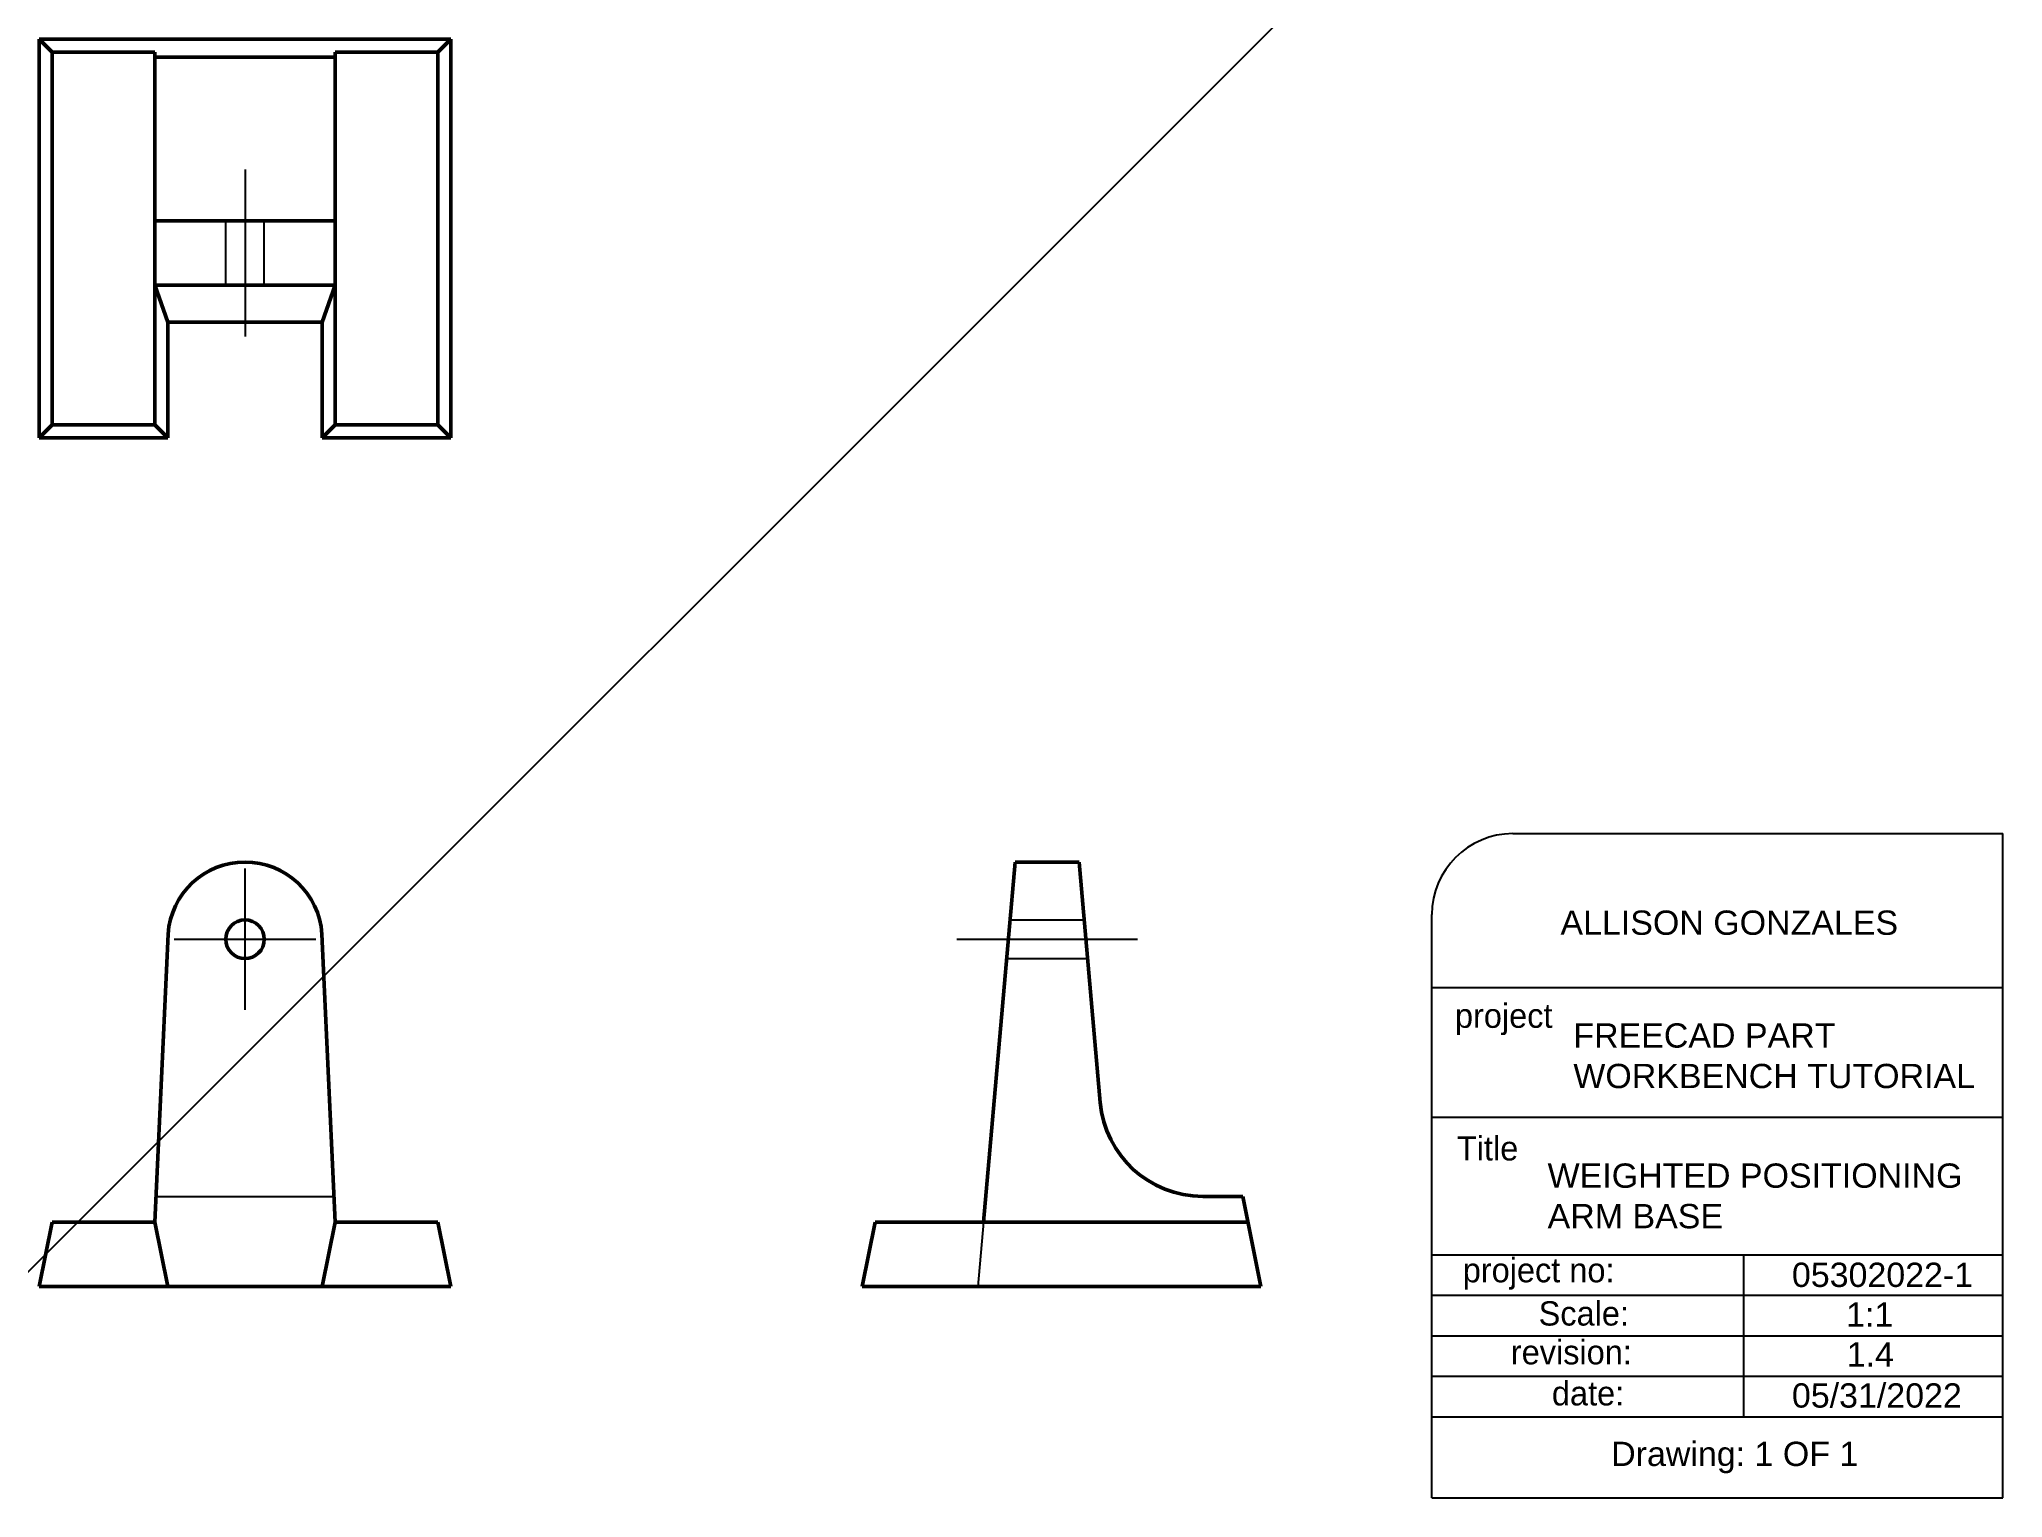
# Model space of a CAD drawing. Header units: inches. Extents: x 0 to 9.54, y -1.03 to 6.06.
import ezdxf

# ---------------------------------------------------------------- set-up
doc = ezdxf.new("R2010")
doc.units = ezdxf.units.IN
doc.linetypes.add('ACAD_ISO02W100', pattern=[15, 12, -3])
doc.linetypes.add('ACAD_ISO08W100', pattern=[36, 24, -3, 6, -3])
doc.layers.get('0').update_dxf_attribs({"lineweight": 25})
for name, color, linetype, lineweight, true_color in [('center', 3, 'ACAD_ISO08W100', 25, 0x00ff00), ('hidden', 176, 'ACAD_ISO02W100', 25, 0x000080), ('visible', 16, 'Continuous', 50, 0x800000)]:
    doc.layers.add(name, color=color, linetype=linetype, lineweight=lineweight, true_color=true_color)
doc.layers.add('construction', color=30, linetype='Continuous', lineweight=25, true_color=0xff7f00, plot=False)
doc.styles.add('textstyle11', font='arial.ttf')
doc.styles.add('textstyle12', font='')
doc.styles.add('textstyle13', font='')
doc.styles.add('textstyle14', font='')
doc.styles.add('textstyle15', font='arial.ttf')
doc.styles.add('textstyle16', font='arial.ttf')
doc.styles.add('textstyle17', font='')
doc.styles.add('textstyle18', font='')
doc.styles.add('textstyle19', font='')
doc.styles.add('textstyle20', font='')
doc.styles.add('textstyle21', font='arial.ttf')
doc.styles.add('textstyle22', font='arial.ttf')
doc.styles.add('textstyle23', font='arial.ttf')
doc.styles.add('textstyle24', font='arial.ttf')
doc.styles.get('textstyle12').set_extended_font_data('Century Gothic')
doc.styles.get('textstyle13').set_extended_font_data('Century Gothic')
doc.styles.get('textstyle14').set_extended_font_data('Standard')
doc.styles.get('textstyle17').set_extended_font_data('Century Gothic')
doc.styles.get('textstyle18').set_extended_font_data('Century Gothic')
doc.styles.get('textstyle19').set_extended_font_data('Century Gothic')
doc.styles.get('textstyle20').set_extended_font_data('Century Gothic')

# ---------------------------------------------------------------- blocks, each defined once
blk = doc.blocks.new('Title block')
at = {"lineweight": 25}
for p, q in [((0.7687, 3.2283), (3.1496, 3.2283)), ((3.1496, 0), (3.1496, 3.2283)), ((0.375, 0), (0.375, 2.8346)), ((0.375, 2.4803), (3.1496, 2.4803)), ((0.375, 1.8504), (3.1496, 1.8504)), ((0.375, 1.1811), (3.1496, 1.1811)), ((1.8898, 1.1811), (1.8898, 0.3937)), ((0.375, 0.9843), (3.1496, 0.9843)), ((0.375, 0.7874), (3.1496, 0.7874)), ((0.375, 0.5906), (3.1496, 0.5906)), ((0.375, 0.3937), (3.1496, 0.3937)), ((0.375, 0), (3.1496, 0))]:
    blk.add_line(p, q, dxfattribs=at)
blk.add_arc((0.7687, 2.8346), 0.3937, 90, 180, dxfattribs=at)
at = {"lineweight": 25, "char_height": 0.11811, "attachment_point": 1}
for s, insert, style in [('ALLISON GONZALES', (1, 2.8547), 'textstyle11'), ('project ', (0.4871, 2.4025), 'textstyle12'), ('FREECAD PART\\PWORKBENCH TUTORIAL', (1.0625, 2.3062), 'textstyle15'), ('Title', (0.4967, 1.7577), 'textstyle13'), ('\\fArial|b0|i0|c0|p0;WEIGHTED POSITIONING\\PARM BASE', (0.9375, 1.625), 'textstyle14'), ('project no:', (0.5251, 1.1654), 'textstyle17'), ('05302022-1', (2.125, 1.1428), 'textstyle21'), ('Scale:', (0.894, 0.9552), 'textstyle18'), ('1:1', (2.3881, 0.9495), 'textstyle22'), ('revision:', (0.7589, 0.7665), 'textstyle19'), ('1.4', (2.3913, 0.7561), 'textstyle23'), ('date:', (0.9584, 0.5669), 'textstyle20'), ('05/31/2022', (2.125, 0.5563), 'textstyle24'), ('Drawing: 1 OF 1', (1.2465, 0.2724), 'textstyle16')]:
    blk.add_mtext(s, dxfattribs=dict(at, insert=insert, style=style))
blk = doc.blocks.new('Title block 80mm x 80mm')
blk.add_blockref('Title block', (0.3937, 0.4724))
blk = doc.blocks.new('title_block_80mm_x_80mm')
blk.add_blockref('Title block 80mm x 80mm', (0, 0))

msp = doc.modelspace()

# ---------------------------------------------------------------- linework, layer by layer
at = {"layer": 'center'}
for p, q in [((1, 5.4298), (1, 4.6179)), ((1, 1.3438), (1, 2.0312)), ((0.6562, 1.6875), (1.3438, 1.6875)), ((4.4601, 1.6875), (5.3376, 1.6875))]:
    msp.add_line(p, q, dxfattribs=at)
at = {"layer": 'construction'}
msp.add_xline((5.9375, 6.0625), (0.707107, 0.707107), dxfattribs=at)
at = {"layer": 'hidden'}
for p, q in [((0.9063, 4.8679), (0.9063, 5.1798)), ((1.0938, 4.8679), (1.0938, 5.1798)), ((4.7183, 1.7812), (5.0794, 1.7812)), ((4.7019, 1.5938), (5.0958, 1.5938)), ((0.5682, 0.4375), (1.4318, 0.4375)), ((4.5898, 0.3125), (4.5625, 0))]:
    msp.add_line(p, q, dxfattribs=at)
at = {"layer": 'visible'}
for p, q in [((0, 4.125), (0, 6.0625)), ((0, 6.0625), (2, 6.0625)), ((0, 6.0625), (0.0625, 6)), ((1.9375, 6), (2, 6.0625)), ((2, 4.125), (2, 6.0625)), ((0.0625, 4.1875), (0.0625, 6)), ((0.0625, 6), (0.5625, 6)), ((0.5625, 4.1875), (0.5625, 6)), ((0.5625, 5.975), (1.4375, 5.975)), ((1.4375, 4.1875), (1.4375, 6)), ((1.4375, 6), (1.9375, 6)), ((1.9375, 4.1875), (1.9375, 6)), ((0.5625, 5.1798), (1.4375, 5.1798)), ((1.4375, 4.8679), (0.5625, 4.8679)), ((0.625, 4.6875), (0.5625, 4.8679)), ((1.375, 4.6875), (1.4375, 4.8679)), ((0.625, 4.125), (0.625, 4.6875)), ((0.625, 4.6875), (1.375, 4.6875)), ((1.375, 4.125), (1.375, 4.6875)), ((0.0625, 4.1875), (0, 4.125)), ((0, 4.125), (0.625, 4.125)), ((0.0625, 4.1875), (0.5625, 4.1875)), ((0.5625, 4.1875), (0.625, 4.125)), ((1.4375, 4.1875), (1.375, 4.125)), ((1.375, 4.125), (2, 4.125)), ((1.4375, 4.1875), (1.9375, 4.1875)), ((1.9375, 4.1875), (2, 4.125)), ((4.7429, 2.0625), (4.5898, 0.3125)), ((4.7429, 2.0625), (5.0548, 2.0625)), ((5.0548, 2.0625), (5.157, 0.8939)), ((0.5625, 0.3125), (0.6259, 1.7128)), ((1.4375, 0.3125), (1.3741, 1.7128)), ((5.85, 0.4375), (5.6551, 0.4375)), ((5.9375, 0), (5.85, 0.4375)), ((0, 0), (0.0625, 0.3125)), ((0.0625, 0.3125), (0.5625, 0.3125)), ((0.625, 0), (0.5625, 0.3125)), ((1.375, 0), (1.4375, 0.3125)), ((1.4375, 0.3125), (1.9375, 0.3125)), ((2, 0), (1.9375, 0.3125)), ((4, 0), (4.0625, 0.3125)), ((4.0625, 0.3125), (5.875, 0.3125)), ((0, 0), (2, 0)), ((5.9375, 0), (4, 0))]:
    msp.add_line(p, q, dxfattribs=at)
msp.add_circle((1, 1.6875), 0.0938, dxfattribs=at)
for centre, radius, start, end in [((1, 1.6875), 0.375, 3.86504, 176.13496), ((5.6551, 0.9375), 0.5, 185, 270)]:
    msp.add_arc(centre, radius, start, end, dxfattribs=at)

# ---------------------------------------------------------------- block references
msp.add_blockref('title_block_80mm_x_80mm', (6, -1.5))

doc.saveas('drawing.dxf')
